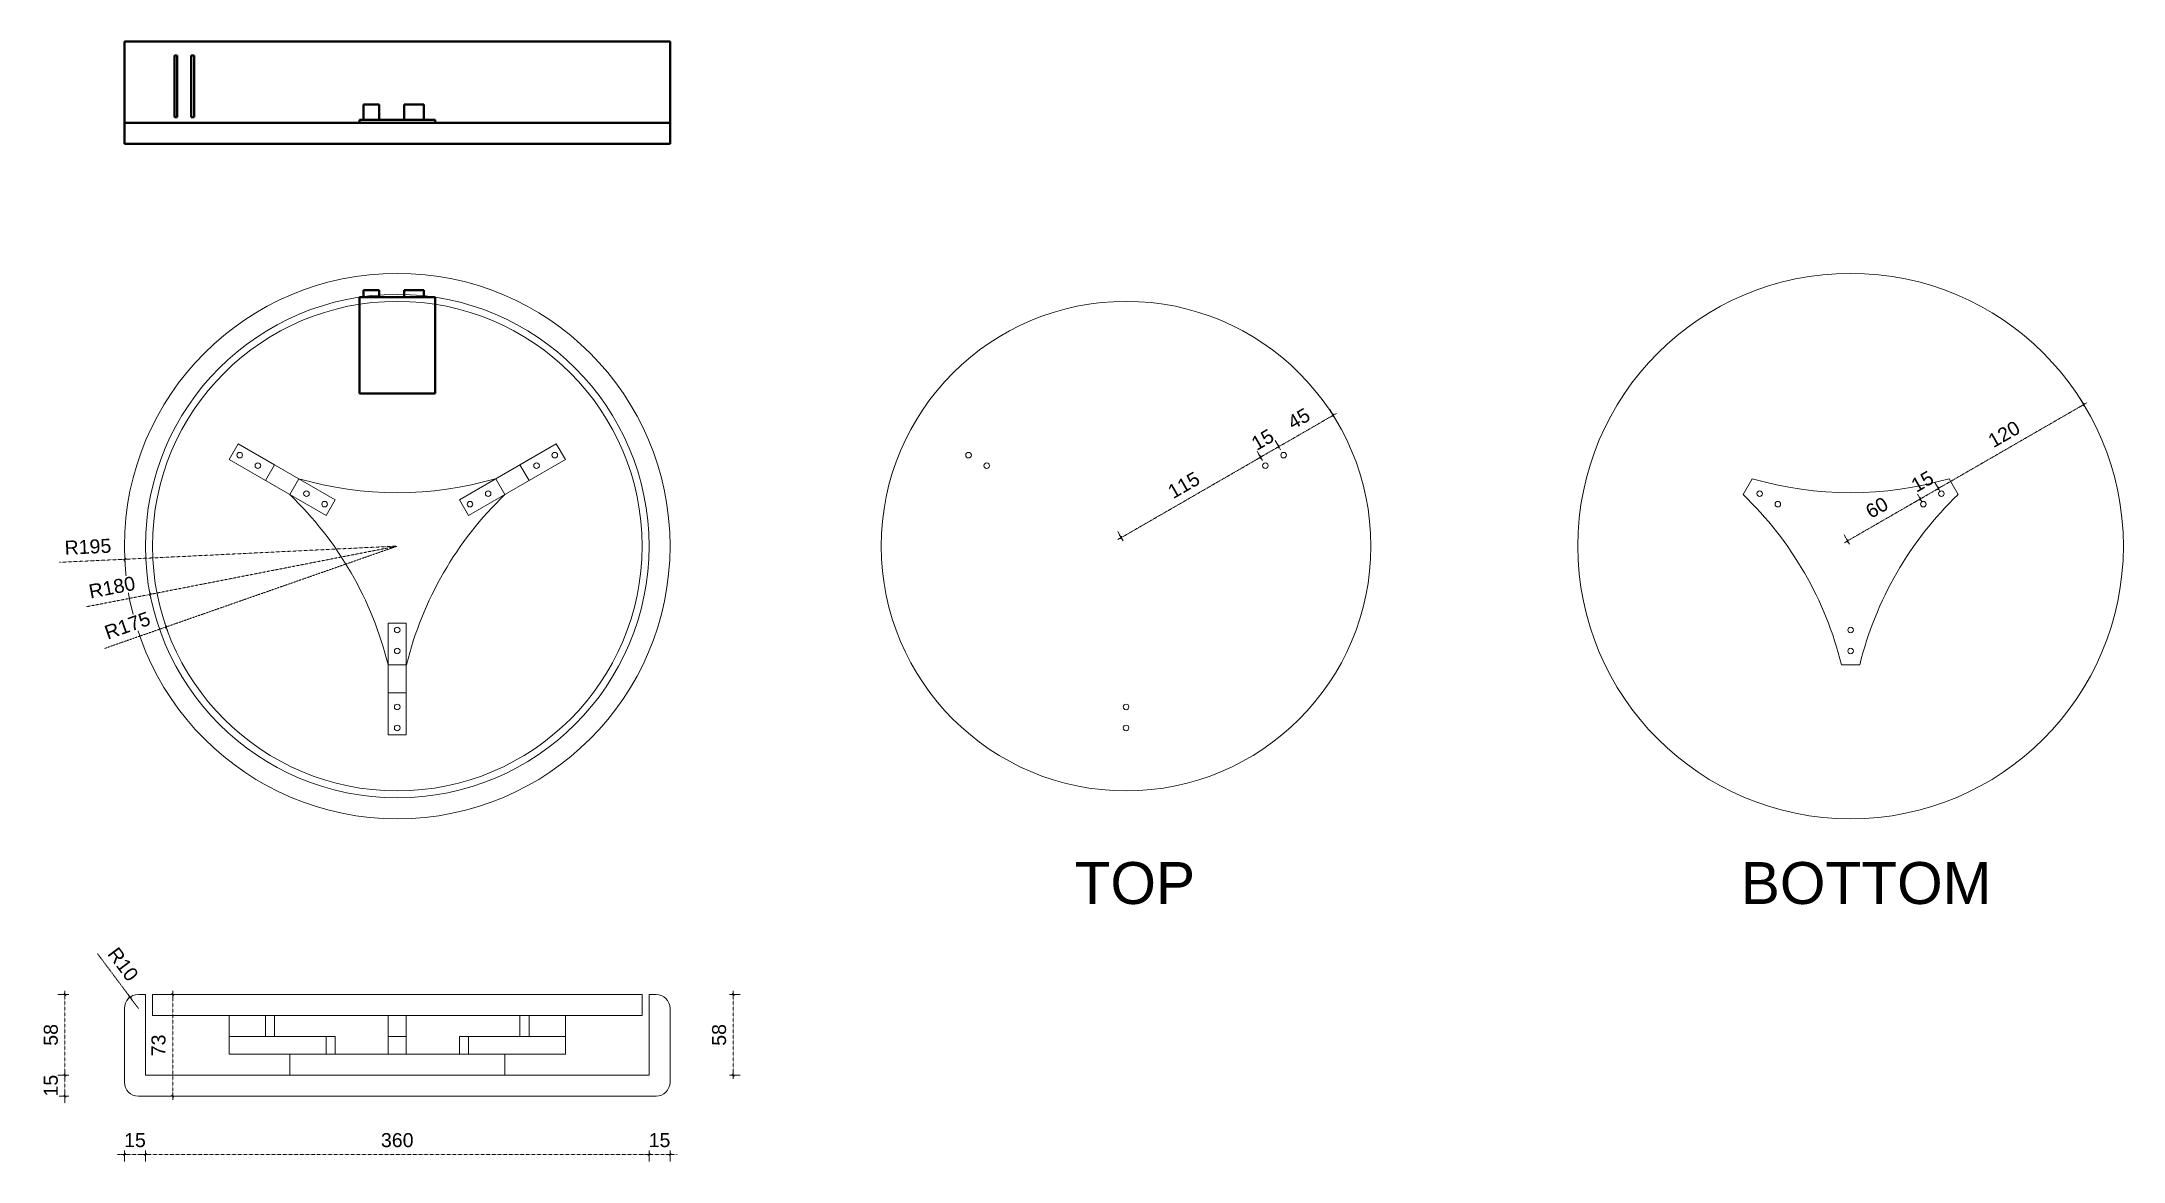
# Model space of a CAD drawing. Header units: millimetres. Extents: x -684902 to -683414, y 444837 to 445638.
import ezdxf

# ---------------------------------------------------------------- set-up
doc = ezdxf.new("R2010")
doc.units = ezdxf.units.MM
doc.header["$PDMODE"] = 3
doc.linetypes.add('HIDDEN2', pattern=[0.1875, 0.125, -0.0625])
doc.layers.get('0').update_dxf_attribs({"lineweight": 5})
doc.layers.add('DIM', color=8, linetype='Continuous', lineweight=9)
doc.layers.add('T_TUONG', color=7, linetype='Continuous', lineweight=40)
doc.styles.add('DIM-HEL-CON', font='arial.ttf')
doc.styles.add('KIEN_TRUC', font='arial.ttf')
doc.dimstyles.new('Copy of 1-100 n', dxfattribs={"dimscale": 50, "dimtxt": 0.2, "dimasz": 0.05, "dimexe": 0.1, "dimexo": 0.5, "dimgap": 0.1, "dimtad": 1, "dimdec": 0, "dimdsep": 46, "dimtxsty": 'KIEN_TRUC', "dimblk": 'DIM', "dimcen": 1, "dimclrd": 251, "dimclre": 251, "dimclrt": 33, "dimadec": 0, "dimazin": 0, "dimtfac": 0.555556, "dimtdec": 0, "dimtix": 1, "dimtmove": 2, "dimatfit": 3, "dimldrblk": 'DATUMFILLED', "dimfxl": 1, "dimfxlon": 1, "dimtvp": 0.711111, "dimtfill": 1, "dimtolj": 1, "dimlwd": 5, "dimlwe": 5, "dimarcsym": 1})

# ---------------------------------------------------------------- blocks, each defined once
blk = doc.blocks.new('DIM')
at = {"layer": 'DIM', "color": 8}
for q in [(-1.06, 0), (0, 1.06), (1.06, 0), (0, -1.06)]:
    blk.add_line((0, 0), q, dxfattribs=at)
at = {"layer": 'DIM', "color": 33, "const_width": 0.3}
blk.add_lwpolyline([(-0.33, -0.33), (0.33, 0.33)], dxfattribs=at)
blk = doc.blocks.new('*D265')
at = {"layer": 'DEFPOINTS', "color": 0}
for p in [(-684842.7, 445267.4), (-684648, 445276.8)]:
    blk.add_point(p, dxfattribs=at)
at = {"layer": 'T_TUONG', "color": 251, "linetype": 'HIDDEN2', "lineweight": 5}
for p, q in [((-684889.4, 445265.2), (-684845.2, 445267.3)), ((-684648, 445276.8), (-684842.7, 445267.4))]:
    blk.add_line(p, q, dxfattribs=at)
at = {"layer": 'T_TUONG', "color": 33, "insert": (-684869.1, 445276.3), "char_height": 10, "attachment_point": 5, "rotation": 2.7647, "style": 'KIEN_TRUC', "bg_fill": 3, "box_fill_scale": 1.1, "bg_fill_color": 256, "bg_fill_true_color": 13158600, "bg_fill_transparency": 57}
blk.add_mtext('\\A1;R195', dxfattribs=at)
at = {"layer": 'T_TUONG', "color": 251, "lineweight": 5, "xscale": 2.5, "yscale": 2.5, "zscale": 2.5, "rotation": 2.764727983307202}
blk.add_blockref('DIM', (-684842.7, 445267.4), dxfattribs=at)
blk = doc.blocks.new('_DatumFilled')
at = {"color": 0, "linetype": 'ByBlock'}
blk.add_solid([(0, 0.58), (-1, 0), (0, -0.58)], dxfattribs=at)
blk = doc.blocks.new('*D266')
at = {"layer": 'DEFPOINTS', "color": 0}
for p in [(-684648, 445276.8), (-684824.6, 445242.3)]:
    blk.add_point(p, dxfattribs=at)
at = {"layer": 'T_TUONG', "color": 251, "linetype": 'HIDDEN2', "lineweight": 5}
for p, q in [((-684648, 445276.8), (-684824.6, 445242.3)), ((-684870.4, 445233.4), (-684827.1, 445241.8))]:
    blk.add_line(p, q, dxfattribs=at)
at = {"layer": 'T_TUONG', "color": 33, "insert": (-684851.9, 445247.3), "char_height": 10, "attachment_point": 5, "rotation": 11.0497, "style": 'KIEN_TRUC', "bg_fill": 3, "box_fill_scale": 1.1, "bg_fill_color": 256, "bg_fill_true_color": 13158600, "bg_fill_transparency": 807}
blk.add_mtext('\\A1;R180', dxfattribs=at)
at = {"layer": 'T_TUONG', "color": 251, "lineweight": 5, "xscale": 2.5, "yscale": 2.5, "zscale": 2.5, "rotation": 11.04972095337273}
blk.add_blockref('DIM', (-684824.6, 445242.3), dxfattribs=at)
blk = doc.blocks.new('*D267')
at = {"layer": 'DEFPOINTS', "color": 0}
for p in [(-684648, 445276.8), (-684813.2, 445219)]:
    blk.add_point(p, dxfattribs=at)
at = {"layer": 'T_TUONG', "color": 251, "linetype": 'HIDDEN2', "lineweight": 5}
for p, q in [((-684648, 445276.8), (-684813.2, 445219)), ((-684857.3, 445203.6), (-684815.5, 445218.2))]:
    blk.add_line(p, q, dxfattribs=at)
at = {"layer": 'T_TUONG', "color": 33, "insert": (-684840.9, 445220), "char_height": 10, "attachment_point": 5, "rotation": 19.2785, "style": 'KIEN_TRUC', "bg_fill": 3, "box_fill_scale": 1.1, "bg_fill_color": 256, "bg_fill_true_color": 13158600, "bg_fill_transparency": 277}
blk.add_mtext('\\A1;R175', dxfattribs=at)
at = {"layer": 'T_TUONG', "color": 251, "lineweight": 5, "xscale": 2.5, "yscale": 2.5, "zscale": 2.5, "rotation": 19.27848379596488}
blk.add_blockref('DIM', (-684813.2, 445219), dxfattribs=at)
blk = doc.blocks.new('*D271')
at = {"layer": 'DEFPOINTS', "color": 0}
blk.add_point((-684027.4, 445334.3), dxfattribs=at)
at = {"layer": 'T_TUONG', "color": 251, "lineweight": 5}
for p, q in [((-684030.9, 445340.4), (-684033.4, 445344.7)), ((-684017.9, 445347.9), (-684020.4, 445352.2))]:
    blk.add_line(p, q, dxfattribs=at)
at = {"layer": 'T_TUONG', "color": 251, "linetype": 'HIDDEN2', "lineweight": 5}
for p, q in [((-684030.9, 445340.4), (-684017.9, 445347.9)), ((-684015.7, 445349.1), (-684013.6, 445350.4)), ((-684033, 445339.1), (-684035.2, 445337.9))]:
    blk.add_line(p, q, dxfattribs=at)
at = {"layer": 'T_TUONG', "color": 251, "lineweight": 5, "xscale": 2.5, "yscale": 2.5, "zscale": 2.5}
for p, rotation in [((-684030.9, 445340.4), 29.99999999992147), ((-684017.9, 445347.9), 209.9999999999215)]:
    blk.add_blockref('DIM', p, dxfattribs=dict(at, rotation=rotation))
at = {"layer": 'T_TUONG', "color": 33, "insert": (-684029.4, 445352.9), "char_height": 10, "attachment_point": 5, "rotation": 30, "style": 'KIEN_TRUC', "bg_fill": 3, "box_fill_scale": 1.1, "bg_fill_color": 256, "bg_fill_true_color": 13158600, "bg_fill_transparency": 458759}
blk.add_mtext('\\A1;15', dxfattribs=at)
at = {"layer": 'DEFPOINTS', "color": 0}
for p in [(-684017.9, 445347.9), (-684014.4, 445341.8)]:
    blk.add_point(p, dxfattribs=at)
blk = doc.blocks.new('*D272')
at = {"layer": 'DEFPOINTS', "color": 0}
for p in [(-683978.9, 445370.4), (-683975.4, 445364.3), (-684014.4, 445341.8)]:
    blk.add_point(p, dxfattribs=at)
at = {"layer": 'T_TUONG', "color": 251, "lineweight": 5}
for p, q in [((-683978.9, 445370.4), (-683981.4, 445374.7)), ((-684017.9, 445347.9), (-684020.4, 445352.2))]:
    blk.add_line(p, q, dxfattribs=at)
at = {"layer": 'T_TUONG', "color": 251, "linetype": 'HIDDEN2', "lineweight": 5}
blk.add_line((-684015.7, 445349.1), (-683981.1, 445369.1), dxfattribs=at)
at = {"layer": 'T_TUONG', "color": 251, "lineweight": 5, "xscale": 2.5, "yscale": 2.5, "zscale": 2.5}
for p, rotation in [((-683978.9, 445370.4), 29.99999999979842), ((-684017.9, 445347.9), 209.9999999997984)]:
    blk.add_blockref('DIM', p, dxfattribs=dict(at, rotation=rotation))
at = {"layer": 'T_TUONG', "color": 33, "insert": (-684003.5, 445367.9), "char_height": 10, "attachment_point": 5, "rotation": 30, "style": 'KIEN_TRUC', "bg_fill": 3, "box_fill_scale": 1.1, "bg_fill_color": 256, "bg_fill_true_color": 13158600, "bg_fill_transparency": 52}
blk.add_mtext('\\A1;45', dxfattribs=at)
blk = doc.blocks.new('*D273')
at = {"layer": 'DEFPOINTS', "color": 0}
for p in [(-684027.4, 445334.3), (-684130.5, 445282.9), (-684127, 445276.8)]:
    blk.add_point(p, dxfattribs=at)
at = {"layer": 'T_TUONG', "color": 251, "lineweight": 5}
for p, q in [((-684030.9, 445340.4), (-684033.4, 445344.7)), ((-684130.5, 445282.9), (-684133, 445287.2))]:
    blk.add_line(p, q, dxfattribs=at)
at = {"layer": 'T_TUONG', "color": 251, "linetype": 'HIDDEN2', "lineweight": 5}
blk.add_line((-684033, 445339.1), (-684128.3, 445284.1), dxfattribs=at)
at = {"layer": 'T_TUONG', "color": 251, "lineweight": 5, "xscale": 2.5, "yscale": 2.5, "zscale": 2.5}
for p, rotation in [((-684030.9, 445340.4), 29.99999999981029), ((-684130.5, 445282.9), 209.9999999998103)]:
    blk.add_blockref('DIM', p, dxfattribs=dict(at, rotation=rotation))
at = {"layer": 'T_TUONG', "color": 33, "insert": (-684085.7, 445320.4), "char_height": 10, "attachment_point": 5, "rotation": 30, "style": 'KIEN_TRUC', "bg_fill": 3, "box_fill_scale": 1.1, "bg_fill_color": 256, "bg_fill_true_color": 13158600, "bg_fill_transparency": 82}
blk.add_mtext('\\A1;115', dxfattribs=at)
blk = doc.blocks.new('*D274')
at = {"layer": 'DEFPOINTS', "color": 0}
for p in [(-683559.3, 445310.5), (-683557.1, 445306.8), (-683609.1, 445276.8)]:
    blk.add_point(p, dxfattribs=at)
at = {"layer": 'T_TUONG', "color": 251, "lineweight": 5}
for p, q in [((-683559.3, 445310.5), (-683561.8, 445314.8)), ((-683611.2, 445280.5), (-683613.7, 445284.8))]:
    blk.add_line(p, q, dxfattribs=at)
at = {"layer": 'T_TUONG', "color": 251, "linetype": 'HIDDEN2', "lineweight": 5}
blk.add_line((-683609.1, 445281.8), (-683561.4, 445309.3), dxfattribs=at)
at = {"layer": 'T_TUONG', "color": 251, "lineweight": 5, "xscale": 2.5, "yscale": 2.5, "zscale": 2.5}
for p, rotation in [((-683559.3, 445310.5), 29.99999999948079), ((-683611.2, 445280.5), 209.9999999994808)]:
    blk.add_blockref('DIM', p, dxfattribs=dict(at, rotation=rotation))
at = {"layer": 'T_TUONG', "color": 33, "insert": (-683590.3, 445304.3), "char_height": 10, "attachment_point": 5, "rotation": 30, "style": 'KIEN_TRUC', "bg_fill": 3, "box_fill_scale": 1.1, "bg_fill_color": 256, "bg_fill_true_color": 13158600, "bg_fill_transparency": 22}
blk.add_mtext('\\A1;60', dxfattribs=at)
blk = doc.blocks.new('*D275')
at = {"layer": 'T_TUONG', "color": 251, "lineweight": 5}
for p, q in [((-683559.3, 445310.5), (-683561.8, 445314.8)), ((-683546.3, 445318), (-683548.8, 445322.3))]:
    blk.add_line(p, q, dxfattribs=at)
at = {"layer": 'T_TUONG', "color": 251, "linetype": 'HIDDEN2', "lineweight": 5}
for p, q in [((-683559.3, 445310.5), (-683546.3, 445318)), ((-683544.1, 445319.3), (-683542, 445320.5)), ((-683561.4, 445309.3), (-683563.6, 445308))]:
    blk.add_line(p, q, dxfattribs=at)
at = {"layer": 'T_TUONG', "color": 251, "lineweight": 5, "xscale": 2.5, "yscale": 2.5, "zscale": 2.5}
for p, rotation in [((-683559.3, 445310.5), 30.00000000017359), ((-683546.3, 445318), 210.0000000001736)]:
    blk.add_blockref('DIM', p, dxfattribs=dict(at, rotation=rotation))
at = {"layer": 'T_TUONG', "color": 33, "insert": (-683557.8, 445323), "char_height": 10, "attachment_point": 5, "rotation": 30, "style": 'KIEN_TRUC', "bg_fill": 3, "box_fill_scale": 1.1, "bg_fill_color": 256, "bg_fill_true_color": 13158600, "bg_fill_transparency": 72}
blk.add_mtext('\\A1;15', dxfattribs=at)
at = {"layer": 'DEFPOINTS', "color": 0}
for p in [(-683546.3, 445318), (-683544.2, 445314.3), (-683557.1, 445306.8)]:
    blk.add_point(p, dxfattribs=at)
blk = doc.blocks.new('*D276')
at = {"layer": 'DEFPOINTS', "color": 0}
for p in [(-683442.4, 445378), (-683440.2, 445374.3), (-683544.2, 445314.3)]:
    blk.add_point(p, dxfattribs=at)
at = {"layer": 'T_TUONG', "color": 251, "linetype": 'HIDDEN2', "lineweight": 5}
blk.add_line((-683544.1, 445319.3), (-683444.5, 445376.8), dxfattribs=at)
at = {"layer": 'T_TUONG', "color": 251, "lineweight": 5}
for p, q in [((-683442.4, 445378), (-683444.9, 445382.3)), ((-683546.3, 445318), (-683548.8, 445322.3))]:
    blk.add_line(p, q, dxfattribs=at)
at = {"layer": 'T_TUONG', "color": 251, "lineweight": 5, "xscale": 2.5, "yscale": 2.5, "zscale": 2.5}
for p, rotation in [((-683442.4, 445378), 29.99999999962547), ((-683546.3, 445318), 209.9999999996255)]:
    blk.add_blockref('DIM', p, dxfattribs=dict(at, rotation=rotation))
at = {"layer": 'T_TUONG', "color": 33, "insert": (-683499.4, 445356.8), "char_height": 10, "attachment_point": 5, "rotation": 30, "style": 'KIEN_TRUC', "bg_fill": 3, "box_fill_scale": 1.1, "bg_fill_color": 256, "bg_fill_true_color": 13158600, "bg_fill_transparency": 232}
blk.add_mtext('\\A1;120', dxfattribs=at)
blk = doc.blocks.new('*D280')
at = {"layer": 'DEFPOINTS', "color": 0}
for p in [(-684828, 444898.5), (-684468, 444898.5), (-684468, 444841.9)]:
    blk.add_point(p, dxfattribs=at)
at = {"layer": 'T_TUONG', "color": 251, "lineweight": 5}
for p, q in [((-684828, 444841.9), (-684828, 444836.9)), ((-684468, 444841.9), (-684468, 444836.9))]:
    blk.add_line(p, q, dxfattribs=at)
at = {"layer": 'T_TUONG', "color": 251, "linetype": 'HIDDEN2', "lineweight": 5}
blk.add_line((-684825.5, 444841.9), (-684470.5, 444841.9), dxfattribs=at)
at = {"layer": 'T_TUONG', "color": 251, "lineweight": 5, "xscale": 2.5, "yscale": 2.5, "zscale": 2.5, "rotation": 180}
blk.add_blockref('DIM', (-684828, 444841.9), dxfattribs=at)
at = {"layer": 'T_TUONG', "color": 251, "lineweight": 5, "xscale": 2.5, "yscale": 2.5, "zscale": 2.5}
blk.add_blockref('DIM', (-684468, 444841.9), dxfattribs=at)
at = {"layer": 'T_TUONG', "color": 33, "insert": (-684648, 444852), "char_height": 10, "attachment_point": 5, "style": 'KIEN_TRUC', "bg_fill": 3, "box_fill_scale": 1.1, "bg_fill_color": 256, "bg_fill_true_color": 13158600, "bg_fill_transparency": 122}
blk.add_mtext('\\A1;360', dxfattribs=at)
blk = doc.blocks.new('*D281')
at = {"layer": 'DEFPOINTS', "color": 0}
for p in [(-684468, 444898.5), (-684453, 444898.5)]:
    blk.add_point(p, dxfattribs=at)
at = {"layer": 'T_TUONG', "color": 251, "linetype": 'HIDDEN2', "lineweight": 5}
for p, q in [((-684470.5, 444841.9), (-684473, 444841.9)), ((-684468, 444841.9), (-684453, 444841.9)), ((-684450.5, 444841.9), (-684448, 444841.9))]:
    blk.add_line(p, q, dxfattribs=at)
at = {"layer": 'T_TUONG', "color": 251, "lineweight": 5}
for p, q in [((-684468, 444841.9), (-684468, 444836.9)), ((-684453, 444841.9), (-684453, 444836.9))]:
    blk.add_line(p, q, dxfattribs=at)
at = {"layer": 'T_TUONG', "color": 251, "lineweight": 5, "xscale": 2.5, "yscale": 2.5, "zscale": 2.5}
blk.add_blockref('DIM', (-684468, 444841.9), dxfattribs=at)
at = {"layer": 'T_TUONG', "color": 251, "lineweight": 5, "xscale": 2.5, "yscale": 2.5, "zscale": 2.5, "rotation": 180}
blk.add_blockref('DIM', (-684453, 444841.9), dxfattribs=at)
at = {"layer": 'T_TUONG', "color": 33, "insert": (-684460.5, 444852), "char_height": 10, "attachment_point": 5, "style": 'KIEN_TRUC', "bg_fill": 3, "box_fill_scale": 1.1, "bg_fill_color": 256, "bg_fill_true_color": 13158600, "bg_fill_transparency": 102}
blk.add_mtext('\\A1;15', dxfattribs=at)
at = {"layer": 'DEFPOINTS', "color": 0}
blk.add_point((-684453, 444841.9), dxfattribs=at)
blk = doc.blocks.new('*D282')
at = {"layer": 'DEFPOINTS', "color": 0}
for p in [(-684843, 444898.5), (-684828, 444898.5)]:
    blk.add_point(p, dxfattribs=at)
at = {"layer": 'T_TUONG', "color": 251, "linetype": 'HIDDEN2', "lineweight": 5}
for p, q in [((-684845.5, 444841.9), (-684848, 444841.9)), ((-684828, 444841.9), (-684843, 444841.9)), ((-684825.5, 444841.9), (-684823, 444841.9))]:
    blk.add_line(p, q, dxfattribs=at)
at = {"layer": 'T_TUONG', "color": 251, "lineweight": 5}
for p, q in [((-684843, 444841.9), (-684843, 444836.9)), ((-684828, 444841.9), (-684828, 444836.9))]:
    blk.add_line(p, q, dxfattribs=at)
at = {"layer": 'T_TUONG', "color": 251, "lineweight": 5, "xscale": 2.5, "yscale": 2.5, "zscale": 2.5}
blk.add_blockref('DIM', (-684843, 444841.9), dxfattribs=at)
at = {"layer": 'T_TUONG', "color": 251, "lineweight": 5, "xscale": 2.5, "yscale": 2.5, "zscale": 2.5, "rotation": 180}
blk.add_blockref('DIM', (-684828, 444841.9), dxfattribs=at)
at = {"layer": 'T_TUONG', "color": 33, "insert": (-684835.5, 444852), "char_height": 10, "attachment_point": 5, "style": 'KIEN_TRUC', "bg_fill": 3, "box_fill_scale": 1.1, "bg_fill_color": 256, "bg_fill_true_color": 13158600, "bg_fill_transparency": 67}
blk.add_mtext('\\A1;15', dxfattribs=at)
at = {"layer": 'DEFPOINTS', "color": 0}
blk.add_point((-684843, 444841.9), dxfattribs=at)
blk = doc.blocks.new('*D283')
at = {"layer": 'DEFPOINTS', "color": 0}
for p in [(-684798.8, 444898.5), (-684798.8, 444883.5)]:
    blk.add_point(p, dxfattribs=at)
at = {"layer": 'T_TUONG', "color": 251, "lineweight": 5}
for p, q in [((-684885.5, 444898.5), (-684890.5, 444898.5)), ((-684885.5, 444883.5), (-684890.5, 444883.5))]:
    blk.add_line(p, q, dxfattribs=at)
at = {"layer": 'T_TUONG', "color": 251, "linetype": 'HIDDEN2', "lineweight": 5}
for p, q in [((-684885.5, 444901), (-684885.5, 444903.5)), ((-684885.5, 444898.5), (-684885.5, 444883.5)), ((-684885.5, 444881), (-684885.5, 444878.5))]:
    blk.add_line(p, q, dxfattribs=at)
at = {"layer": 'T_TUONG', "color": 251, "lineweight": 5, "xscale": 2.5, "yscale": 2.5, "zscale": 2.5}
for p, rotation in [((-684885.5, 444898.5), 270), ((-684885.5, 444883.5), 90)]:
    blk.add_blockref('DIM', p, dxfattribs=dict(at, rotation=rotation))
at = {"layer": 'T_TUONG', "color": 33, "insert": (-684895.6, 444891), "char_height": 10, "attachment_point": 5, "rotation": 90, "style": 'KIEN_TRUC', "bg_fill": 3, "box_fill_scale": 1.1, "bg_fill_color": 256, "bg_fill_true_color": 13158600, "bg_fill_transparency": 65535}
blk.add_mtext('\\A1;15', dxfattribs=at)
at = {"layer": 'DEFPOINTS', "color": 0}
blk.add_point((-684885.5, 444883.5), dxfattribs=at)
blk = doc.blocks.new('*D284')
at = {"layer": 'DEFPOINTS', "color": 0}
for p in [(-684885.5, 444956.2), (-684828, 444956.2), (-684828, 444898.5)]:
    blk.add_point(p, dxfattribs=at)
at = {"layer": 'T_TUONG', "color": 251, "lineweight": 5}
for p, q in [((-684885.5, 444956.2), (-684890.5, 444956.2)), ((-684885.5, 444898.5), (-684890.5, 444898.5))]:
    blk.add_line(p, q, dxfattribs=at)
at = {"layer": 'T_TUONG', "color": 251, "linetype": 'HIDDEN2', "lineweight": 5}
blk.add_line((-684885.5, 444901), (-684885.5, 444953.7), dxfattribs=at)
at = {"layer": 'T_TUONG', "color": 251, "lineweight": 5, "xscale": 2.5, "yscale": 2.5, "zscale": 2.5}
for p, rotation in [((-684885.5, 444956.2), 90), ((-684885.5, 444898.5), 270)]:
    blk.add_blockref('DIM', p, dxfattribs=dict(at, rotation=rotation))
at = {"layer": 'T_TUONG', "color": 33, "insert": (-684895.6, 444927.3), "char_height": 10, "attachment_point": 5, "rotation": 90, "style": 'KIEN_TRUC', "bg_fill": 3, "box_fill_scale": 1.1, "bg_fill_color": 256, "bg_fill_true_color": 13158600, "bg_fill_transparency": 192}
blk.add_mtext('\\A1;58', dxfattribs=at)
blk = doc.blocks.new('*D285')
at = {"layer": 'DEFPOINTS', "color": 0}
for p in [(-684839, 444954.2), (-684833, 444946.2)]:
    blk.add_point(p, dxfattribs=at)
at = {"layer": 'T_TUONG', "color": 251, "linetype": 'HIDDEN2', "lineweight": 5}
for p, q in [((-684862.2, 444985.3), (-684840.4, 444956.2)), ((-684833, 444946.2), (-684839, 444954.2))]:
    blk.add_line(p, q, dxfattribs=at)
at = {"layer": 'T_TUONG', "color": 33, "insert": (-684844, 444977.8), "char_height": 10, "attachment_point": 5, "rotation": 306.7475, "style": 'KIEN_TRUC', "bg_fill": 3, "box_fill_scale": 1.1, "bg_fill_color": 256, "bg_fill_true_color": 13158600, "bg_fill_transparency": 102}
blk.add_mtext('\\A1;R10', dxfattribs=at)
at = {"layer": 'T_TUONG', "color": 251, "lineweight": 5, "xscale": 2.5, "yscale": 2.5, "zscale": 2.5, "rotation": 306.7474728418039}
blk.add_blockref('DIM', (-684839, 444954.2), dxfattribs=at)
blk = doc.blocks.new('DSDSDS')
at = {"layer": 'T_TUONG'}
for p, q in [((-685090.6, 445196.6), (-685090.6, 445265.6)), ((-685090.6, 445265.6), (-685036.6, 445265.6)), ((-685036.6, 445196.6), (-685036.6, 445265.6)), ((-685090.6, 445196.6), (-685036.6, 445196.6))]:
    blk.add_line(p, q, dxfattribs=at)
blk = doc.blocks.new('*D288')
at = {"layer": 'DEFPOINTS', "color": 0}
for p in [(-684828, 444956.2), (-684468, 444956.2), (-684407.8, 444956.2), (-684468, 444898.5), (-684828, 444883.5), (-684808.5, 444883.5)]:
    blk.add_point(p, dxfattribs=at)
at = {"layer": 'T_TUONG', "color": 251, "lineweight": 5}
for p, q in [((-684808.5, 444956.2), (-684803.5, 444956.2)), ((-684407.8, 444956.2), (-684402.8, 444956.2)), ((-684407.8, 444898.5), (-684402.8, 444898.5)), ((-684808.5, 444883.5), (-684803.5, 444883.5))]:
    blk.add_line(p, q, dxfattribs=at)
at = {"layer": 'T_TUONG', "color": 251, "linetype": 'HIDDEN2', "lineweight": 5}
for p, q in [((-684808.5, 444953.7), (-684808.5, 444886)), ((-684407.8, 444901), (-684407.8, 444953.7))]:
    blk.add_line(p, q, dxfattribs=at)
at = {"layer": 'T_TUONG', "color": 251, "lineweight": 5, "xscale": 2.5, "yscale": 2.5, "zscale": 2.5}
for p, rotation in [((-684808.5, 444956.2), 90), ((-684407.8, 444956.2), 90), ((-684407.8, 444898.5), 270), ((-684808.5, 444883.5), 270)]:
    blk.add_blockref('DIM', p, dxfattribs=dict(at, rotation=rotation))
at = {"layer": 'T_TUONG', "color": 33, "char_height": 10, "attachment_point": 5, "rotation": 90, "style": 'KIEN_TRUC', "bg_fill": 3, "box_fill_scale": 1.1, "bg_fill_color": 256, "bg_fill_true_color": 13158600}
for s, insert, bg_fill_transparency in [('\\A1;73', (-684818.6, 444919.8), 1732), ('\\A1;58', (-684417.9, 444927.3), 142)]:
    blk.add_mtext(s, dxfattribs=dict(at, insert=insert, bg_fill_transparency=bg_fill_transparency))

msp = doc.modelspace()

# ---------------------------------------------------------------- linework, layer by layer
at = {"color": 1}
for p, q in [((-684761.6, 445349.9), (-684768.1, 445338.7)), ((-684692.4, 445309.9), (-684761.6, 445349.9)), ((-684761.6, 445349.9), (-684735.7, 445334.9)), ((-684603.6, 445309.9), (-684534.3, 445349.9)), ((-684534.3, 445349.9), (-684560.3, 445334.9)), ((-684534.3, 445349.9), (-684527.8, 445338.7)), ((-684698.9, 445298.7), (-684768.1, 445338.7)), ((-684735.7, 445334.9), (-684742.2, 445323.7)), ((-684597.1, 445298.7), (-684527.8, 445338.7)), ((-684560.3, 445334.9), (-684553.8, 445323.7)), ((-684718.3, 445324.9), (-684724.8, 445313.7)), ((-684577.6, 445324.9), (-684571.1, 445313.7)), ((-683679.5, 445324.9), (-683686, 445313.7)), ((-684692.4, 445309.9), (-684698.9, 445298.7)), ((-684603.6, 445309.9), (-684597.1, 445298.7)), ((-684641.5, 445221.8), (-684654.5, 445221.8)), ((-684654.5, 445141.8), (-684654.5, 445221.8)), ((-684641.5, 445141.8), (-684641.5, 445221.8)), ((-684641.5, 445221.8), (-684641.5, 445191.8)), ((-684641.5, 445191.8), (-684654.5, 445191.8)), ((-684648, 445191.8), (-684648, 445191.8)), ((-683615.6, 445191.8), (-683602.6, 445191.8)), ((-684641.5, 445171.8), (-684654.5, 445171.8)), ((-684641.5, 445141.8), (-684654.5, 445141.8)), ((-684828, 444956.2), (-684833, 444956.2)), ((-684828, 444956.2), (-684828, 444898.5)), ((-684823, 444941.2), (-684823, 444956.2)), ((-684823, 444956.2), (-684473, 444956.2)), ((-684473, 444941.2), (-684473, 444956.2)), ((-684468, 444956.2), (-684463, 444956.2)), ((-684468, 444956.2), (-684468, 444898.5)), ((-684843, 444946.2), (-684843, 444893.5)), ((-684473, 444941.2), (-684823, 444941.2)), ((-684768.1, 444926.2), (-684768.1, 444941.2)), ((-684742.2, 444941.2), (-684742.2, 444926.2)), ((-684735.7, 444941.2), (-684735.7, 444926.2)), ((-684654.5, 444941.2), (-684654.5, 444913.5)), ((-684641.5, 444941.2), (-684641.5, 444913.5)), ((-684560.3, 444941.2), (-684560.3, 444926.2)), ((-684553.8, 444941.2), (-684553.8, 444926.2)), ((-684527.8, 444926.2), (-684527.8, 444941.2)), ((-684453, 444946.2), (-684453, 444893.5)), ((-684768.1, 444926.2), (-684768.1, 444913.5)), ((-684692.4, 444926.2), (-684768.1, 444926.2)), ((-684698.9, 444926.2), (-684698.9, 444913.5)), ((-684692.4, 444926.2), (-684692.4, 444913.5)), ((-684641.5, 444926.2), (-684654.5, 444926.2)), ((-684603.6, 444926.2), (-684527.8, 444926.2)), ((-684603.6, 444926.2), (-684603.6, 444913.5)), ((-684597.1, 444926.2), (-684597.1, 444913.5)), ((-684527.8, 444926.2), (-684527.8, 444913.5)), ((-684724.8, 444913.5), (-684768.1, 444913.5)), ((-684724.8, 444913.5), (-684571.1, 444913.5)), ((-684724.8, 444913.5), (-684724.8, 444898.5)), ((-684571.1, 444913.5), (-684571.1, 444898.5)), ((-684571.1, 444913.5), (-684527.8, 444913.5)), ((-684828, 444898.5), (-684468, 444898.5)), ((-684833, 444883.5), (-684463, 444883.5))]:
    msp.add_line(p, q, dxfattribs=at)
for centre, radius in [((-684648, 445276.8), 195), ((-683609.1, 445276.8), 195), ((-684648, 445276.8), 180), ((-684648, 445276.8), 175), ((-684127, 445276.8), 175), ((-684760.6, 445341.8), 2), ((-684535.4, 445341.8), 2), ((-684239.6, 445341.8), 2), ((-684014.4, 445341.8), 2), ((-684747.6, 445334.3), 2), ((-684548.4, 445334.3), 2), ((-684226.6, 445334.3), 2), ((-684027.4, 445334.3), 2), ((-684712.9, 445314.3), 2), ((-684583, 445314.3), 2), ((-683674.1, 445314.3), 2), ((-683544.2, 445314.3), 2), ((-684699.9, 445306.8), 2), ((-684596, 445306.8), 2), ((-683661.1, 445306.8), 2), ((-683557.1, 445306.8), 2), ((-683609.1, 445216.8), 2), ((-683609.1, 445201.8), 2), ((-684648, 445161.8), 2), ((-684127, 445161.8), 2), ((-684648, 445146.8), 2), ((-684127, 445146.8), 2)]:
    msp.add_circle(centre, radius, dxfattribs=at)
for centre, radius, start, end in [((-684899.7, 445131.5), 252.5, 13.8224, 46.1776), ((-684648, 445567.5), 252.5, 253.8224, 286.1776), ((-684396.2, 445131.5), 252.5, 133.8224, 166.1776), ((-684833, 444946.2), 10, 90, 180), ((-684463, 444946.2), 10, 360, 90), ((-684833, 444893.5), 10, 180, 270), ((-684463, 444893.5), 10, 270, 360)]:
    msp.add_arc(centre, radius, start, end, dxfattribs=at)
at = {"layer": 'T_TUONG'}
for p, q in [((-684843, 445564.5), (-684843, 445637.5)), ((-684453, 445637.5), (-684843, 445637.5)), ((-684807.2, 445627.5), (-684807.2, 445583.5)), ((-684807.2, 445627.5), (-684805.2, 445627.5)), ((-684805.2, 445627.5), (-684805.2, 445583.5)), ((-684795.2, 445627.5), (-684793.2, 445627.5)), ((-684795.2, 445627.5), (-684795.2, 445583.5)), ((-684793.2, 445583.5), (-684793.2, 445627.5)), ((-684453, 445564.5), (-684453, 445637.5)), ((-684843, 445579.5), (-684453, 445579.5)), ((-684807.2, 445583.5), (-684805.2, 445583.5)), ((-684795.2, 445583.5), (-684793.2, 445583.5)), ((-684621, 445581.5), (-684675, 445581.5)), ((-684675, 445581.5), (-684675, 445579.5)), ((-684672, 445592.5), (-684672, 445581.5)), ((-684661, 445592.5), (-684672, 445592.5)), ((-684642, 445581.5), (-684662, 445581.5)), ((-684661, 445581.5), (-684661, 445592.5)), ((-684643, 445592.5), (-684643, 445581.5)), ((-684629, 445592.5), (-684643, 445592.5)), ((-684629, 445581.5), (-684629, 445592.5)), ((-684621, 445579.5), (-684621, 445581.5)), ((-684843, 445564.5), (-684453, 445564.5)), ((-684661, 445459.8), (-684672, 445459.8)), ((-684672, 445459.8), (-684672, 445454.8)), ((-684661, 445459.8), (-684661, 445454.8)), ((-684629, 445459.8), (-684643, 445459.8)), ((-684643, 445459.8), (-684643, 445454.8)), ((-684629, 445454.8), (-684629, 445459.8)), ((-684629, 445459.8), (-684629, 445454.8))]:
    msp.add_line(p, q, dxfattribs=at)

# ---------------------------------------------------------------- block references
msp.add_blockref('DSDSDS', (415.6, 189.2), dxfattribs=at)

# ---------------------------------------------------------------- texts
at = {"layer": 'T_TUONG', "char_height": 30, "width": 376.696, "attachment_point": 1, "style": 'DIM-HEL-CON'}
for s, insert in [('TOP', (-684163.8, 445050.9)), ('BOTTOM', (-683687.6, 445050.9))]:
    msp.add_mtext(s, dxfattribs=dict(at, insert=insert))

# ---------------------------------------------------------------- next in the draw order: dimensions: what is measured, and where the dimension line sits
at = {"layer": 'T_TUONG'}
for p1, p2, distance, picture, middle in [((-684027.4, 445334.3), (-684014.4, 445341.8), 7, '*D271', (-684029.4, 445352.9)), ((-683609.1, 445276.8), (-683557.1, 445306.8), 4.3, '*D274', (-683590.3, 445304.3))]:
    dim = msp.add_aligned_dim(p1=p1, p2=p2, distance=distance, dimstyle='Copy of 1-100 n', override={"dimfxl": 0}, dxfattribs=at)
    dim.commit()
    dim.dimension.update_dxf_attribs({"geometry": picture, "text_midpoint": middle})
dim = msp.add_radius_dim(center=(-684648, 445276.8), mpoint=(-684842.7, 445267.4), dimstyle='Copy of 1-100 n', override={"dimfxl": 0}, dxfattribs=at)
dim.commit()
dim.dimension.update_dxf_attribs({"geometry": '*D265', "text_midpoint": (-684869.1, 445276.3)})
dim = msp.add_linear_dim(base=(-684468, 444841.9), p1=(-684828, 444898.5), p2=(-684468, 444898.5), dimstyle='Copy of 1-100 n', override={"dimfxl": 0}, dxfattribs=at)
dim.commit()
dim.dimension.update_dxf_attribs({"geometry": '*D280', "text_midpoint": (-684648, 444852)})

# ---------------------------------------------------------------- next in the draw order: linework, layer by layer
at = {"color": 1}
msp.add_arc((-683860.8, 445131.5), 252.5, 13.8224, 46.1776, dxfattribs=at)

# ---------------------------------------------------------------- next in the draw order: dimensions: what is measured, and where the dimension line sits
at = {"layer": 'T_TUONG'}
for p1, p2, distance, picture, middle in [((-684014.4, 445341.8), (-683975.4, 445364.3), 7, '*D272', (-684003.5, 445367.9)), ((-683557.1, 445306.8), (-683544.2, 445314.3), 4.3, '*D275', (-683557.8, 445323))]:
    dim = msp.add_aligned_dim(p1=p1, p2=p2, distance=distance, dimstyle='Copy of 1-100 n', override={"dimfxl": 0}, dxfattribs=at)
    dim.commit()
    dim.dimension.update_dxf_attribs({"geometry": picture, "text_midpoint": middle})
dim = msp.add_radius_dim(center=(-684648, 445276.8), mpoint=(-684824.6, 445242.3), dimstyle='Copy of 1-100 n', override={"dimfxl": 0}, dxfattribs=at)
dim.commit()
dim.dimension.update_dxf_attribs({"geometry": '*D266', "text_midpoint": (-684851.9, 445247.3)})
for base, p1, p2, picture, middle in [((-684843, 444841.9), (-684828, 444898.5), (-684843, 444898.5), '*D282', (-684835.5, 444852)), ((-684453, 444841.9), (-684468, 444898.5), (-684453, 444898.5), '*D281', (-684460.5, 444852))]:
    dim = msp.add_linear_dim(base=base, p1=p1, p2=p2, dimstyle='Copy of 1-100 n', override={"dimfxl": 0}, dxfattribs=at)
    dim.commit()
    dim.dimension.update_dxf_attribs({"geometry": picture, "text_midpoint": middle})

# ---------------------------------------------------------------- next in the draw order: dimensions: what is measured, and where the dimension line sits
for p1, p2, distance, picture, middle in [((-683544.2, 445314.3), (-683440.2, 445374.3), 4.3, '*D276', (-683499.4, 445356.8)), ((-684027.4, 445334.3), (-684127, 445276.8), -7, '*D273', (-684085.7, 445320.4))]:
    dim = msp.add_aligned_dim(p1=p1, p2=p2, distance=distance, dimstyle='Copy of 1-100 n', override={"dimfxl": 0}, dxfattribs=at)
    dim.commit()
    dim.dimension.update_dxf_attribs({"geometry": picture, "text_midpoint": middle})
dim = msp.add_radius_dim(center=(-684648, 445276.8), mpoint=(-684813.2, 445219), dimstyle='Copy of 1-100 n', override={"dimfxl": 0}, dxfattribs=at)
dim.commit()
dim.dimension.update_dxf_attribs({"geometry": '*D267', "text_midpoint": (-684840.9, 445220)})
dim = msp.add_linear_dim(base=(-684885.5, 444883.5), p1=(-684798.8, 444898.5), p2=(-684798.8, 444883.5), angle=90, dimstyle='Copy of 1-100 n', override={"dimfxl": 0}, dxfattribs=at)
dim.commit()
dim.dimension.update_dxf_attribs({"geometry": '*D283', "text_midpoint": (-684895.6, 444891)})

# ---------------------------------------------------------------- next in the draw order: linework, layer by layer
at = {"color": 1}
msp.add_line((-683532.2, 445313.7), (-683538.7, 445324.9), dxfattribs=at)
for centre in [(-684648, 445216.8), (-684648, 445201.8)]:
    msp.add_circle(centre, 2, dxfattribs=at)
for centre, start, end in [((-683609.1, 445567.5), 253.8224, 286.1776), ((-683357.4, 445131.5), 133.8224, 166.1776)]:
    msp.add_arc(centre, 252.5, start, end, dxfattribs=at)

# ---------------------------------------------------------------- next in the draw order: dimensions: what is measured, and where the dimension line sits
at = {"layer": 'T_TUONG'}
dim = msp.add_linear_dim(base=(-684885.5, 444956.2), p1=(-684828, 444898.5), p2=(-684828, 444956.2), angle=90, dimstyle='Copy of 1-100 n', override={"dimfxl": 0}, dxfattribs=at)
dim.commit()
dim.dimension.update_dxf_attribs({"geometry": '*D284', "text_midpoint": (-684895.6, 444927.3)})

# ---------------------------------------------------------------- next in the draw order: dimensions: what is measured, and where the dimension line sits
dim = msp.add_radius_dim(center=(-684833, 444946.2), mpoint=(-684839, 444954.2), dimstyle='Copy of 1-100 n', override={"dimfxl": 0}, dxfattribs=at)
dim.commit()
dim.dimension.update_dxf_attribs({"geometry": '*D285', "text_midpoint": (-684844, 444977.8)})

# ---------------------------------------------------------------- next in the draw order: dimensions: what is measured, and where the dimension line sits
dim = msp.add_linear_dim(base=(-684407.8, 444956.2), p1=(-684468, 444898.5), p2=(-684468, 444956.2), angle=90, dimstyle='Copy of 1-100 n', override={"dimfxl": 0}, dxfattribs=at)
dim.commit()
dim.dimension.update_dxf_attribs({"geometry": '*D288', "text_midpoint": (-684417.9, 444927.3)})

doc.saveas('drawing.dxf')
